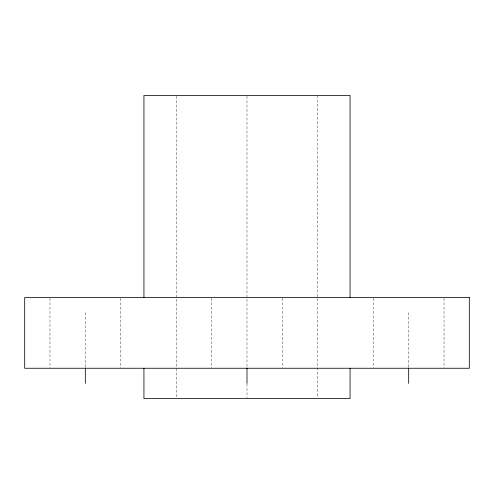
<?xml version="1.0" encoding="UTF-8"?>
<svg xmlns="http://www.w3.org/2000/svg" width="494" height="494" viewBox="0 0 494 494"><rect width="100%" height="100%" fill="white"/><g stroke="black" fill="none" stroke-linecap="round" stroke-linejoin="round"><path stroke-width="0.37" stroke-dasharray="2.47 1.85" d="M444.038 298.29L444.038 368.252M408.674 312.677L408.674 367.264M373.31 298.29L373.31 368.252M317.735 95.435L317.735 397.8M282.364 298.29L282.364 368.252M247 96.2L247 367.715M247 383.912L247 397.8M211.636 298.29L211.636 368.252M176.265 96.2L176.265 397.8M120.69 298.29L120.69 368.252M85.326 312.677L85.326 367.264M49.962 298.29L49.962 368.252"/><path stroke-width="0.74" d="M408.674 368.036L408.674 383.412M350.067 297.524L350.067 95.435L143.933 95.435L143.933 297.524M350.067 368.252L350.067 398.565L143.933 398.565L143.933 368.252M247 368.036L247 383.412M85.326 368.036L85.326 383.412M469.3 297.524L24.7 297.524L24.7 368.252L469.3 368.252L469.3 297.524"/></g></svg>
